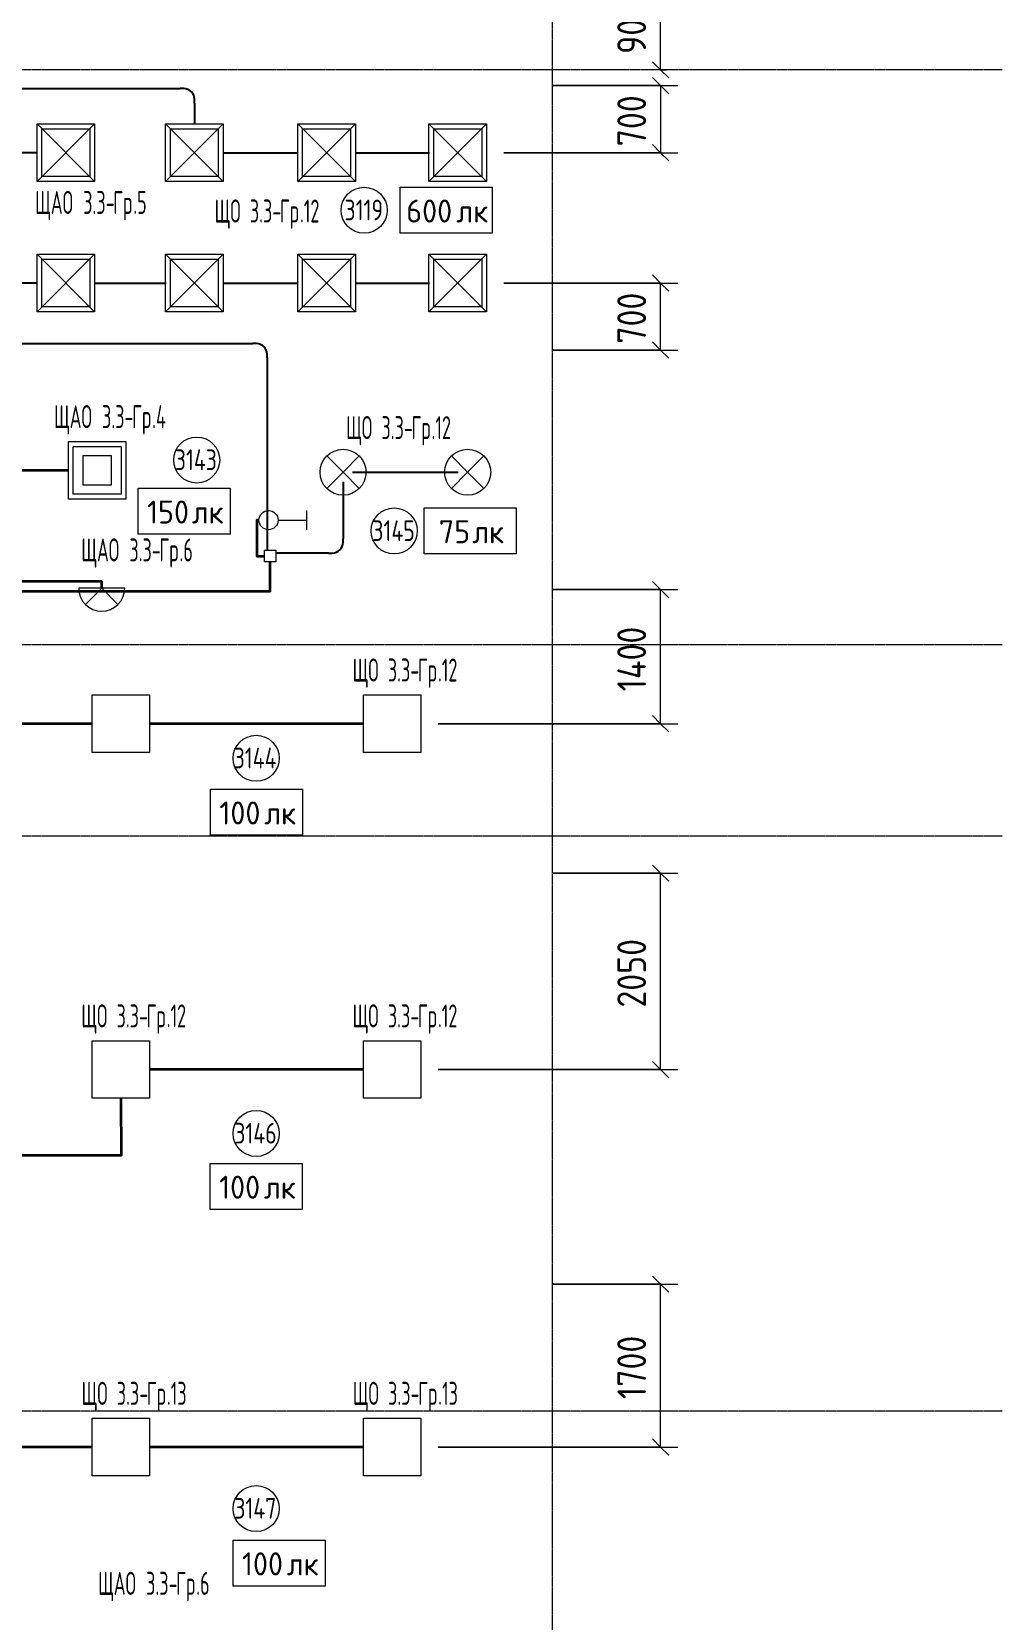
# Model space of a CAD drawing. Header units: millimetres. Extents: x -4730 to 98194, y -4296 to 93388.
# Drawn here: x 88071 to 98194, y 26817 to 43397 of the extents above; entities that cross this region are included whole.
import ezdxf

# ---------------------------------------------------------------- set-up
doc = ezdxf.new("R2010")
doc.units = ezdxf.units.MM
doc.linetypes.add('Линия сетки', pattern=[22.225, 12.7, -3.175, 3.175, -3.175])
for name, color, linetype, lineweight, true_color in [('Короба', 7, 'Continuous', 25, 0x008000), ('Соединительные детали коробов', 7, 'Continuous', 25, 0x008000), ('Типовые аннотации', 5, 'Continuous', 18, 0x0000ff)]:
    doc.layers.add(name, color=color, linetype=linetype, lineweight=lineweight, true_color=true_color)
for name, color, linetype, lineweight in [('Марки помещений', 7, 'Continuous', 9), ('Марки силовых электроприборов', 7, 'Continuous', 9), ('Оси', 7, 'Continuous', 9), ('Провода', 7, 'Continuous', 35), ('Размеры', 7, 'Continuous', 9), ('Размеры-120', 7, 'Continuous', 9)]:
    doc.layers.add(name, color=color, linetype=linetype, lineweight=lineweight)
doc.styles.add('GOST Common', font='GOST_Common.ttf', dxfattribs={"width": 0.6, "height": 240})
doc.styles.add('GOST Common_1', font='GOST_Common.ttf', dxfattribs={"width": 0.9, "height": 300})
doc.styles.add('GOST Common_2', font='GOST_Common.ttf', dxfattribs={"width": 0.8, "height": 216})
doc.styles.add('GOST Common_3', font='GOST_Common.ttf', dxfattribs={"height": 240})
doc.dimstyles.new('ADSK_Проверочный', dxfattribs={"dimscale": 304.8, "dimtxt": 301.714499, "dimasz": 0.556693, "dimexe": 0.590551, "dimexo": 0.590551, "dimgap": 0.19685, "dimtad": 1, "dimdec": 3, "dimrnd": 0.001, "dimdsep": 46, "dimtxsty": 'GOST Common_1', "dimblk1": 'OBLIQUE', "dimblk2": 'OBLIQUE', "dimsah": 1, "dimcen": 0.09, "dimazin": 0, "dimtfac": 1, "dimtdec": 4, "dimtix": 1, "dimtmove": 0, "dimatfit": 3, "dimfxl": 1, "dimtvp": 1, "dimtolj": 1, "dimtzin": 0, "dimarcsym": 2})

# ---------------------------------------------------------------- blocks, each defined once
blk = doc.blocks.new('M_Короб_ отвод - Плоский торец - ПВХ - Стандартная-2386742-3-й этаж')
at = {"layer": 'Соединительные детали коробов'}
for p, q in [((0, 111.95), (0, 150.05)), ((-150.05, 0), (-111.95, 0))]:
    blk.add_line(p, q, dxfattribs=at)
blk.add_arc((-111.95, 111.95), 111.95, 270, 0, dxfattribs=at)
blk = doc.blocks.new('DIMBLOCK188-3-й этаж')
at = {"layer": 'Размеры-120'}
for p, q in [((94631, 43900), (94546, 43985)), ((93086, 43900), (94811, 43900)), ((94631, 43900), (93086, 43900)), ((94631, 43000), (94631, 43900)), ((94631, 43900), (94715, 43815)), ((94691, 43000), (94451, 43000)), ((94631, 43000), (94546, 43085)), ((94631, 43000), (94715, 42915)), ((94631, 43000), (94691, 43000))]:
    blk.add_line(p, q, dxfattribs=at)
at = {"layer": 'Размеры-120', "color": 0, "insert": (94179, 43166), "char_height": 300, "width": 681.16, "attachment_point": 1, "rotation": 90, "line_spacing_factor": 1.022761, "style": 'GOST Common_1'}
blk.add_mtext('900', dxfattribs=at)
blk = doc.blocks.new('_Oblique')
at = {"color": 0, "linetype": 'ByBlock', "lineweight": -2}
blk.add_line((-0.5, -0.5), (0.5, 0.5), dxfattribs=at)
blk = doc.blocks.new('DIMBLOCK222-3-й этаж')
at = {"layer": 'Размеры-120'}
for p, q in [((94631, 30325), (94546, 30410)), ((93510, 30325), (94811, 30325)), ((94631, 30325), (93510, 30325)), ((94631, 28625), (94631, 30325)), ((94631, 30325), (94715, 30240)), ((94631, 28625), (94546, 28710)), ((92310, 28625), (94811, 28625)), ((94631, 28625), (92310, 28625)), ((94631, 28625), (94715, 28540))]:
    blk.add_line(p, q, dxfattribs=at)
at = {"layer": 'Размеры-120', "color": 0, "insert": (94179, 29125), "char_height": 300, "width": 840.71, "attachment_point": 1, "rotation": 90, "line_spacing_factor": 1.022761, "style": 'GOST Common_1'}
blk.add_mtext('1700', dxfattribs=at)
blk = doc.blocks.new('DIMBLOCK223-3-й этаж')
at = {"layer": 'Размеры-120'}
for p, q in [((94631, 34615), (94546, 34700)), ((93510, 34615), (94811, 34615)), ((94631, 34615), (93510, 34615)), ((94631, 32565), (94631, 34615)), ((94631, 34615), (94715, 34530)), ((92310, 32565), (94811, 32565)), ((94631, 32565), (92310, 32565)), ((94631, 32565), (94546, 32650)), ((94631, 32565), (94715, 32480))]:
    blk.add_line(p, q, dxfattribs=at)
at = {"layer": 'Размеры-120', "color": 0, "insert": (94179, 33212), "char_height": 300, "width": 908.21, "attachment_point": 1, "rotation": 90, "line_spacing_factor": 1.022761, "style": 'GOST Common_1'}
blk.add_mtext('2050', dxfattribs=at)
blk = doc.blocks.new('DIMBLOCK224-3-й этаж')
at = {"layer": 'Размеры-120'}
for p, q in [((94631, 37575), (94546, 37660)), ((93510, 37575), (94811, 37575)), ((94631, 37575), (93510, 37575)), ((94631, 36175), (94631, 37575)), ((94631, 37575), (94715, 37490)), ((92310, 36175), (94811, 36175)), ((94631, 36175), (92310, 36175)), ((94631, 36175), (94546, 36260)), ((94631, 36175), (94715, 36090))]:
    blk.add_line(p, q, dxfattribs=at)
at = {"layer": 'Размеры-120', "color": 0, "insert": (94179, 36512), "char_height": 300, "width": 871.39, "attachment_point": 1, "rotation": 90, "line_spacing_factor": 1.022761, "style": 'GOST Common_1'}
blk.add_mtext('1400', dxfattribs=at)
blk = doc.blocks.new('DIMBLOCK225-3-й этаж')
at = {"layer": 'Размеры-120'}
for p, q in [((93510, 42835), (94811, 42835)), ((94631, 42835), (93510, 42835)), ((94631, 42835), (94546, 42920)), ((94631, 42835), (94631, 42135)), ((94631, 42835), (94715, 42750)), ((92994, 42135), (94811, 42135)), ((94631, 42135), (92994, 42135)), ((94631, 42135), (94546, 42220)), ((94631, 42135), (94715, 42050))]:
    blk.add_line(p, q, dxfattribs=at)
at = {"layer": 'Размеры-120', "color": 0, "insert": (94179, 42201), "char_height": 300, "width": 681.16, "attachment_point": 1, "rotation": 90, "line_spacing_factor": 1.022761, "style": 'GOST Common_1'}
blk.add_mtext('700', dxfattribs=at)
blk = doc.blocks.new('DIMBLOCK226-3-й этаж')
at = {"layer": 'Размеры-120'}
for p, q in [((94631, 40775), (94546, 40860)), ((92994, 40775), (94811, 40775)), ((94631, 40775), (92994, 40775)), ((94631, 40075), (94631, 40775)), ((94631, 40775), (94715, 40690)), ((94631, 40075), (94546, 40160)), ((93510, 40075), (94811, 40075)), ((94631, 40075), (93510, 40075)), ((94631, 40075), (94715, 39990))]:
    blk.add_line(p, q, dxfattribs=at)
at = {"layer": 'Размеры-120', "color": 0, "insert": (94179, 40141), "char_height": 300, "width": 681.16, "attachment_point": 1, "rotation": 90, "line_spacing_factor": 1.022761, "style": 'GOST Common_1'}
blk.add_mtext('700', dxfattribs=at)
blk = doc.blocks.new('ADSK_Марка_Помещение_1_ГОСТ21-501-2011 - Номер-85995-3-й этаж')
at = {"layer": 'Марки помещений'}
blk.add_circle((0, 0), 2, dxfattribs=at)
blk = doc.blocks.new('Морка помещения_освещённость_ - Морка помещения_освещённость_-1484368-3-й этаж')
at = {"layer": 'Марки помещений', "color": 190, "true_color": 0x8000ff}
for p, q in [((-4, 0), (-4, 4)), ((-4, 4), (4, 4)), ((4, 4), (4, 0)), ((4, 0), (-4, 0))]:
    blk.add_line(p, q, dxfattribs=at)

msp = doc.modelspace()

# ---------------------------------------------------------------- linework, layer by layer
at = {"layer": 'Короба'}
for p, q in [((87777.9867, 42803.5), (89618.7465, 42803.5)), ((89768.7965, 42653.45), (89768.7965, 42432.5)), ((88131.2965, 42135), (87656.4367, 42135)), ((90066.2965, 42135), (90851.2965, 42135)), ((91446.2965, 42135), (92219.112, 42135)), ((88131.2965, 40775), (87777.9867, 40775)), ((88726.2965, 40775), (89471.2965, 40775)), ((90066.2965, 40775), (90851.2965, 40775)), ((91446.2965, 40775), (92219.112, 40775)), ((87714.9867, 40143.5), (90375.7714, 40143.5)), ((90525.8214, 39993.45), (90525.8214, 37984.7083)), ((91417.9013, 38800.0312), (92517.9013, 38800.0312)), ((91317.9013, 38700.0312), (91317.9013, 38106.2583)), ((91167.8513, 37956.2083), (90617.3214, 37956.2083))]:
    msp.add_line(p, q, dxfattribs=at)
at = {"layer": 'Оси', "linetype": 'Линия сетки'}
for p, q in [((93500, 93388.3703), (93500, -3096.3487)), ((98194.2682, 43000), (-3530.0173, 43000)), ((98194.2682, 37000), (-3530.0173, 37000)), ((98194.2682, 35000), (-3530.0173, 35000)), ((98194.2682, 29000), (-3530.0173, 29000))]:
    msp.add_line(p, q, dxfattribs=at)
at = {"layer": 'Провода'}
for p, q in [((88453.2909, 38819.686), (87259.3682, 38819.6856)), ((91530, 36175), (89300, 36175)), ((91530, 32565), (89300, 32565)), ((91530, 28625), (89300, 28625))]:
    msp.add_line(p, q, dxfattribs=at)
at = {"layer": 'Провода', "flags": 128}
for points in [[(90440.6433, 38300), (90420, 38300), (90420, 37924.7104), (90497.3214, 37924.7092)], [(87681.1572, 37407.2379), (87691.8689, 37417.9506), (87691.8689, 37557.9506), (90556.4294, 37557.9506), (90556.4294, 37864.7083)], [(88800, 37590), (88800, 37660), (87500, 37660), (87500, 37201.9727), (87259.3682, 37201.971)], [(88700, 36175), (87925.9582, 36175), (87621.1595, 36479.8), (87621.1628, 37287.2379)], [(89000.7565, 32265), (89002.264, 31667.2399), (87681.1631, 31667.238)], [(88700, 28625), (87925.9582, 28625), (87621.1595, 28320.2), (87621.1628, 27527.2379)]]:
    msp.add_lwpolyline(points, dxfattribs=at)
at = {"layer": 'Типовые аннотации', "color": 1, "true_color": 0xff0000}
for p, q in [((88126.5325, 42435), (88726.5325, 42435)), ((88126.5325, 41835), (88126.5325, 42435)), ((88126.5325, 42435), (88726.5325, 41835)), ((88126.5325, 41835), (88726.5325, 42435)), ((88176.5325, 42385), (88676.5325, 42385)), ((88176.5325, 41885), (88176.5325, 42385)), ((88676.5325, 42385), (88676.5325, 41885)), ((88726.5325, 42435), (88726.5325, 41835)), ((88726.5325, 41835), (88126.5325, 41835)), ((88676.5325, 41885), (88176.5325, 41885)), ((88453.2909, 39119.6856), (89053.2909, 39119.6856)), ((88453.2909, 38519.6856), (88453.2909, 39119.6856)), ((88503.2909, 39069.6856), (89003.2909, 39069.6856)), ((88503.2909, 38569.6856), (88503.2909, 39069.6856)), ((88603.2909, 38969.6856), (88603.2909, 38669.6856)), ((88903.2909, 38969.6856), (88603.2909, 38969.6856)), ((88903.2909, 38669.6856), (88903.2909, 38969.6856)), ((89003.2909, 39069.6856), (89003.2909, 38569.6856)), ((89053.2909, 39119.6856), (89053.2909, 38519.6856)), ((88603.2909, 38669.6856), (88903.2909, 38669.6856)), ((89053.2909, 38519.6856), (88453.2909, 38519.6856)), ((89003.2909, 38569.6856), (88503.2909, 38569.6856)), ((89040, 37590), (88560, 37590)), ((88800, 37590), (88630.2944, 37420.2944)), ((88800, 37590), (88969.7056, 37420.2944))]:
    msp.add_line(p, q, dxfattribs=at)
at = {"layer": 'Типовые аннотации'}
for p, q in [((89466.5325, 42435), (90066.5325, 42435)), ((89466.5325, 41835), (89466.5325, 42435)), ((89466.5325, 42435), (90066.5325, 41835)), ((89466.5325, 41835), (90066.5325, 42435)), ((89516.5325, 42385), (90016.5325, 42385)), ((89516.5325, 41885), (89516.5325, 42385)), ((90016.5325, 42385), (90016.5325, 41885)), ((90066.5325, 42435), (90066.5325, 41835)), ((90846.5325, 42435), (91446.5325, 42435)), ((90846.5325, 41835), (90846.5325, 42435)), ((90846.5325, 42435), (91446.5325, 41835)), ((90846.5325, 41835), (91446.5325, 42435)), ((90896.5325, 42385), (91396.5325, 42385)), ((90896.5325, 41885), (90896.5325, 42385)), ((91396.5325, 42385), (91396.5325, 41885)), ((91446.5325, 42435), (91446.5325, 41835)), ((92214.348, 42435), (92814.348, 42435)), ((92214.348, 41835), (92214.348, 42435)), ((92214.348, 42435), (92814.348, 41835)), ((92214.348, 41835), (92814.348, 42435)), ((92264.348, 42385), (92764.348, 42385)), ((92264.348, 41885), (92264.348, 42385)), ((92764.348, 42385), (92764.348, 41885)), ((92814.348, 42435), (92814.348, 41835)), ((90066.5325, 41835), (89466.5325, 41835)), ((90016.5325, 41885), (89516.5325, 41885)), ((91446.5325, 41835), (90846.5325, 41835)), ((91396.5325, 41885), (90896.5325, 41885)), ((92814.348, 41835), (92214.348, 41835)), ((92764.348, 41885), (92264.348, 41885)), ((88126.5325, 41075), (88726.5325, 41075)), ((88126.5325, 40475), (88126.5325, 41075)), ((88126.5325, 41075), (88726.5325, 40475)), ((88126.5325, 40475), (88726.5325, 41075)), ((88176.5325, 41025), (88676.5325, 41025)), ((88176.5325, 40525), (88176.5325, 41025)), ((88676.5325, 41025), (88676.5325, 40525)), ((88726.5325, 41075), (88726.5325, 40475)), ((89466.5325, 41075), (90066.5325, 41075)), ((89466.5325, 40475), (89466.5325, 41075)), ((89466.5325, 41075), (90066.5325, 40475)), ((89466.5325, 40475), (90066.5325, 41075)), ((89516.5325, 41025), (90016.5325, 41025)), ((89516.5325, 40525), (89516.5325, 41025)), ((90016.5325, 41025), (90016.5325, 40525)), ((90066.5325, 41075), (90066.5325, 40475)), ((90846.5325, 41075), (91446.5325, 41075)), ((90846.5325, 40475), (90846.5325, 41075)), ((90846.5325, 41075), (91446.5325, 40475)), ((90846.5325, 40475), (91446.5325, 41075)), ((90896.5325, 41025), (91396.5325, 41025)), ((90896.5325, 40525), (90896.5325, 41025)), ((91396.5325, 41025), (91396.5325, 40525)), ((91446.5325, 41075), (91446.5325, 40475)), ((92214.348, 41075), (92814.348, 41075)), ((92214.348, 40475), (92214.348, 41075)), ((92214.348, 41075), (92814.348, 40475)), ((92214.348, 40475), (92814.348, 41075)), ((92264.348, 41025), (92764.348, 41025)), ((92264.348, 40525), (92264.348, 41025)), ((92764.348, 41025), (92764.348, 40525)), ((92814.348, 41075), (92814.348, 40475)), ((88726.5325, 40475), (88126.5325, 40475)), ((88676.5325, 40525), (88176.5325, 40525)), ((90066.5325, 40475), (89466.5325, 40475)), ((90016.5325, 40525), (89516.5325, 40525)), ((91446.5325, 40475), (90846.5325, 40475)), ((91396.5325, 40525), (90896.5325, 40525)), ((92814.348, 40475), (92214.348, 40475)), ((92764.348, 40525), (92264.348, 40525)), ((91317.9013, 38800.0312), (91148.1957, 38969.7368)), ((91317.9013, 38800.0312), (91487.6069, 38969.7368)), ((92617.9013, 38800.0312), (92448.1957, 38969.7368)), ((92617.9013, 38800.0312), (92787.6069, 38969.7368)), ((91317.9013, 38800.0312), (91148.1957, 38630.3256)), ((91317.9013, 38800.0312), (91487.6069, 38630.3256)), ((92617.9013, 38800.0312), (92448.1957, 38630.3256)), ((92617.9013, 38800.0312), (92787.6069, 38630.3256)), ((90640.6433, 38300), (90940.6433, 38300)), ((90940.6433, 38200), (90940.6433, 38400)), ((88700, 36475), (89300, 36475)), ((88700, 35875), (88700, 36475)), ((89300, 36475), (89300, 35875)), ((91530, 36475), (92130, 36475)), ((91530, 35875), (91530, 36475)), ((92130, 36475), (92130, 35875)), ((89300, 35875), (88700, 35875)), ((92130, 35875), (91530, 35875)), ((88700, 32865), (89300, 32865)), ((88700, 32265), (88700, 32865)), ((89300, 32865), (89300, 32265)), ((91530, 32865), (92130, 32865)), ((91530, 32265), (91530, 32865)), ((92130, 32865), (92130, 32265)), ((89300, 32265), (88700, 32265)), ((92130, 32265), (91530, 32265)), ((88700, 28925), (89300, 28925)), ((88700, 28325), (88700, 28925)), ((89300, 28925), (89300, 28325)), ((91530, 28925), (92130, 28925)), ((91530, 28325), (91530, 28925)), ((92130, 28925), (92130, 28325)), ((89300, 28325), (88700, 28325)), ((92130, 28325), (91530, 28325))]:
    msp.add_line(p, q, dxfattribs=at)
at = {"layer": 'Типовые аннотации', "color": 16, "true_color": 0x800000}
for p, q in [((90497.3214, 37984.7083), (90617.3214, 37984.7083)), ((90497.3214, 37864.7083), (90497.3214, 37984.7083)), ((90617.3214, 37984.7083), (90617.3214, 37864.7083)), ((90617.3214, 37864.7083), (90497.3214, 37864.7083))]:
    msp.add_line(p, q, dxfattribs=at)
at = {"layer": 'Типовые аннотации'}
for centre, radius in [((91317.9013, 38800.0312), 240), ((92617.9013, 38800.0312), 240), ((90540.6433, 38300), 100)]:
    msp.add_circle(centre, radius, dxfattribs=at)
at = {"layer": 'Типовые аннотации', "color": 1, "true_color": 0xff0000}
msp.add_arc((88800, 37590), 240, 180, 0, dxfattribs=at)

# ---------------------------------------------------------------- block references
at = {"layer": 'Марки помещений', "xscale": 120, "yscale": 120, "zscale": 120}
for p in [(91538.4521, 41534.3323), (89791.4252, 38927.3763), (91851.4346, 38187.0604), (90411.3959, 35814.2966), (90411.3959, 31898.0256), (90411.3959, 27983.0984)]:
    msp.add_blockref('ADSK_Марка_Помещение_1_ГОСТ21-501-2011 - Номер-85995-3-й этаж', p, dxfattribs=at)
at = {"layer": 'Марки помещений', "color": 190, "true_color": 0x8000ff, "xscale": 120, "yscale": 120, "zscale": 120}
for p in [(92392.7369, 41294.3323), (89660.631, 38152.681), (92645.5293, 37947.0604), (90415.7979, 35011.5621), (90412.6779, 31105.2063), (90651.3959, 27174.0973)]:
    msp.add_blockref('Морка помещения_освещённость_ - Морка помещения_освещённость_-1484368-3-й этаж', p, dxfattribs=at)
at = {"layer": 'Соединительные детали коробов', "rotation": 90}
for p in [(89768.7965, 42803.5), (90525.8214, 40143.5)]:
    msp.add_blockref('M_Короб_ отвод - Плоский торец - ПВХ - Стандартная-2386742-3-й этаж', p, dxfattribs=at)
at = {"layer": 'Соединительные детали коробов'}
msp.add_blockref('M_Короб_ отвод - Плоский торец - ПВХ - Стандартная-2386742-3-й этаж', (91317.9013, 37956.2083), dxfattribs=at)

# ---------------------------------------------------------------- texts
at = {"layer": 'Марки помещений', "char_height": 216, "attachment_point": 1, "style": 'GOST Common_2'}
for s, insert, width in [('3119', (91333.1761, 41645.1195), 507.9492), ('3143', (89563.5893, 39038.1635), 561.8226), ('3145', (91623.5987, 38297.8476), 561.8226), ('3144', (90177.32, 35925.0838), 577.215), ('3146', (90183.56, 32008.8128), 561.8226), ('3147', (90183.56, 28093.8856), 561.8226)]:
    msp.add_mtext(s, dxfattribs=dict(at, insert=insert, width=width))
at = {"layer": 'Марки помещений', "color": 190, "true_color": 0x8000ff, "char_height": 240, "attachment_point": 1, "style": 'GOST Common_3'}
for s, insert, width in [('600', (91976.6531, 41646.0443), 634.9365), ('лк', (92500.5281, 41646.0443), 413.67075), ('150', (89272.7471, 38504.3929), 567.59475), ('лк', (89741.0596, 38504.3929), 413.67075), ('75', (92317.0454, 38298.7723), 423.291), ('лк', (92666.2954, 38298.7723), 413.67075), ('100', (90027.9141, 35363.2741), 567.59475), ('лк', (90496.2266, 35363.2741), 413.67075), ('100', (90024.7941, 31456.9183), 567.59475), ('лк', (90493.1066, 31456.9183), 413.67075), ('100', (90263.512, 27525.8093), 567.59475), ('лк', (90731.8245, 27525.8093), 413.67075)]:
    msp.add_mtext(s, dxfattribs=dict(at, insert=insert, width=width))
at = {"layer": 'Марки силовых электроприборов', "char_height": 240, "attachment_point": 1, "style": 'GOST Common'}
for s, insert, width in [('ЩАО', (88105.6861, 41735.5956), 502.17705), (' 3.3-', (88520.0236, 41735.5956), 484.8606), ('Гр', (88920.0736, 41735.5956), 253.9746), ('.5', (89129.6236, 41735.5956), 178.93665), ('ЩО', (89977.5678, 41646.441), 340.55685), (' 3.3-', (90258.5553, 41646.441), 484.8606), ('Гр', (90658.6053, 41646.441), 253.9746), ('.12', (90868.1553, 41646.441), 265.5189), ('ЩАО', (88302.2162, 39499.868), 502.17705), (' 3.3-', (88716.5537, 39499.868), 484.8606), ('Гр', (89116.6037, 39499.868), 253.9746), ('.4', (89326.1537, 39499.868), 196.2531), ('ЩО', (91350.122, 39385.3694), 340.55685), (' 3.3-', (91631.1095, 39385.3694), 484.8606), ('Гр', (92031.1595, 39385.3694), 253.9746), ('.12', (92240.7095, 39385.3694), 265.5189), ('ЩАО', (88587.0853, 38108.7006), 502.17705), (' 3.3-', (89001.4228, 38108.7006), 484.8606), ('Гр', (89401.4728, 38108.7006), 253.9746), ('.6', (89611.0228, 38108.7006), 178.93665), ('ЩО', (91417.0853, 36855.1824), 340.55685), (' 3.3-', (91698.0728, 36855.1824), 484.8606), ('Гр', (92098.1228, 36855.1824), 253.9746), ('.12', (92307.6728, 36855.1824), 265.5189), ('ЩО', (88587.0853, 33245.1824), 340.55685), (' 3.3-', (88868.0728, 33245.1824), 484.8606), ('Гр', (89268.1228, 33245.1824), 253.9746), ('.12', (89477.6728, 33245.1824), 265.5189), ('ЩО', (91417.0853, 33245.1824), 340.55685), (' 3.3-', (91698.0728, 33245.1824), 484.8606), ('Гр', (92098.1228, 33245.1824), 253.9746), ('.12', (92307.6728, 33245.1824), 265.5189), ('ЩО', (88589.6053, 29305.1824), 340.55685), (' 3.3-', (88870.5928, 29305.1824), 484.8606), ('Гр', (89270.6428, 29305.1824), 253.9746), ('.13', (89480.1928, 29305.1824), 259.74675), ('ЩО', (91419.6053, 29305.1824), 340.55685), (' 3.3-', (91700.5928, 29305.1824), 484.8606), ('Гр', (92100.6428, 29305.1824), 253.9746), ('.13', (92310.1928, 29305.1824), 259.74675), ('ЩАО', (88761.9587, 27322.0472), 502.17705), (' 3.3-', (89176.2962, 27322.0472), 484.8606), ('Гр', (89576.3462, 27322.0472), 253.9746), ('.6', (89785.8962, 27322.0472), 178.93665)]:
    msp.add_mtext(s, dxfattribs=dict(at, insert=insert, width=width))

# ---------------------------------------------------------------- dimensions: what is measured, and where the dimension line sits
at = {"layer": 'Размеры'}
for base, p1, p2, override, picture, middle in [((94630.651, 43900), (94510.6692, 43000), (92906.2965, 43900), {"dimpost": '<>', "dimfxl": 1839.568345}, 'DIMBLOCK188-3-й этаж', (94420.651, 43450)), ((94630.651, 42135), (93330, 42835), (92814.112, 42135), {"dimpost": '<>', "dimfxl": 869.56335}, 'DIMBLOCK225-3-й этаж', (94420.651, 42485)), ((94630.651, 40775), (93330, 40075), (92814.112, 40775), {"dimpost": '<>', "dimfxl": 869.56335}, 'DIMBLOCK226-3-й этаж', (94420.651, 40425)), ((94630.651, 37575), (92129.764, 36175), (93330, 37575), {"dimpost": '<>', "dimfxl": 1844.062499}, 'DIMBLOCK224-3-й этаж', (94420.651, 36875)), ((94630.651, 34615), (92129.764, 32565), (93330, 34615), {"dimpost": '<>', "dimfxl": 2375.513945}, 'DIMBLOCK223-3-й этаж', (94420.651, 33590)), ((94630.651, 30325), (92129.764, 28625), (93330, 30325), {"dimpost": '<>', "dimfxl": 2081.001322}, 'DIMBLOCK222-3-й этаж', (94420.651, 29475))]:
    dim = msp.add_linear_dim(base=base, p1=p1, p2=p2, angle=90, dimstyle='ADSK_Проверочный', override=override, dxfattribs=at)
    dim.commit()
    dim.dimension.update_dxf_attribs({"geometry": picture, "text_midpoint": middle})

doc.saveas('drawing.dxf')
